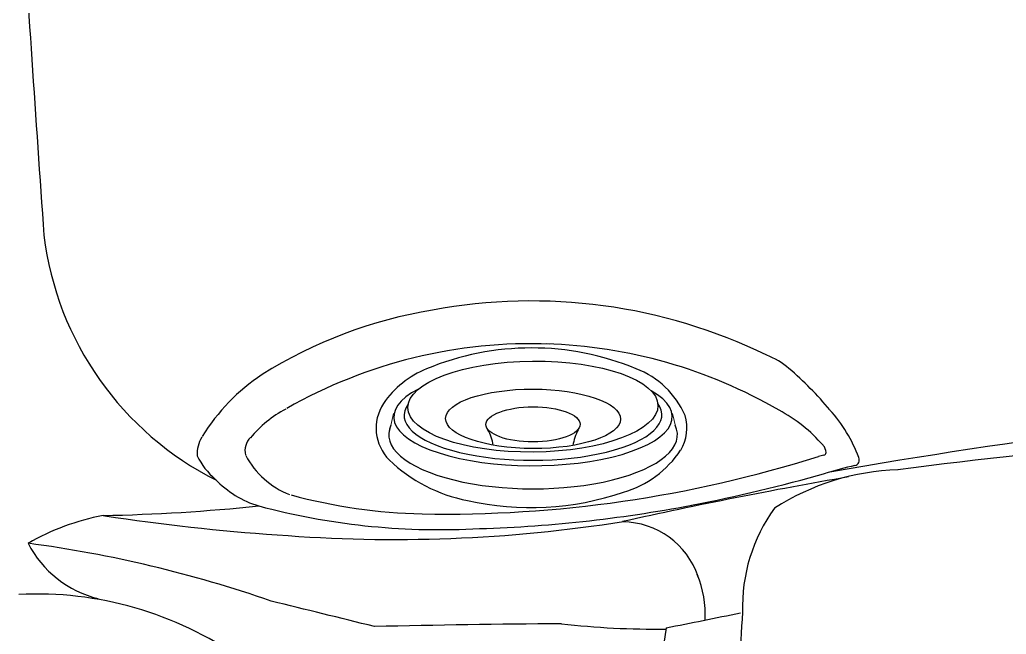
# Model space of a CAD drawing. Extents: x 939 to 1032, y 781 to 934.
# Drawn here: x 952.87 to 969.9, y 828.42 to 839.03 of the extents above; entities that cross this region are included whole.
import ezdxf

# ---------------------------------------------------------------- set-up
doc = ezdxf.new("R2010")
doc.units = 0
doc.header["$MEASUREMENT"] = 0
doc.layers.add('1', color=4, linetype='Continuous')
doc.layers.add('Layer1', color=3, linetype='Continuous')

# ---------------------------------------------------------------- blocks, each defined once
blk = doc.blocks.new('2014JS2')
at = {"layer": '1', "color": 4, "linetype": 'Continuous', "lineweight": 15}
for p, q in [((-2.331, 1.3), (-2.416, 0.934)), ((2.567, 0.934), (2.482, 1.3))]:
    blk.add_line(p, q, dxfattribs=at)
at = {"layer": '1', "color": 4, "linetype": 'Continuous'}
for centre, radius, start, end in [((-1.335, 0.648), 0.73, 8.2146, 30.4572), ((1.622, 0.603), 0.871, 151.5284, 170.3889)]:
    blk.add_arc(centre, radius, start, end, dxfattribs=at)
at = {"layer": '1', "color": 3, "linetype": 'Continuous'}
for centre, major_axis, ratio in [((0.073, 1.419), (-2.159, -0.019), 0.363798), ((0.076, 1.207), (-1.51, 0.005), 0.339788)]:
    blk.add_ellipse(centre, major_axis=major_axis, ratio=ratio, dxfattribs=at)
at = {"layer": '1', "color": 4, "linetype": 'Continuous'}
for centre, major_axis, ratio, start_param, end_param in [((0.075, 1.242), (-2.404, -0.002), 0.35119, 5.678823, 9.981284), ((0.075, 0.934), (-2.492, 0), 0.375367, 6.108581, 9.599382)]:
    blk.add_ellipse(centre, major_axis=major_axis, ratio=ratio, start_param=start_param, end_param=end_param, dxfattribs=at)
at = {"layer": '1', "color": 3, "linetype": 'Continuous'}
blk.add_ellipse((0.075, 1.274), major_axis=(-2.225, -0.006), ratio=0.35191, start_param=6.032094, end_param=9.675053, dxfattribs=at)
at = {"layer": '1', "color": 4, "linetype": 'Continuous'}
blk.add_ellipse((0.075, 1.111), major_axis=(-0.812, -0.002), ratio=0.373446, dxfattribs=at)
blk = doc.blocks.new('2018 ENVOY NXT')
at = {"layer": 'Layer1', "linetype": 'Continuous'}
blk.add_line((25.37, 29.346), (25.285, 28.762), dxfattribs=at)
for centre, radius, start, end in [((581.661, 76.908), 568.496, 183.50153, 184.11424), ((20.068, 36.789), 5.48, 187.0042, 243.3234), ((23.045, 25.706), 9.282, 64.0545, 100.5894), ((22.63, 26.972), 7.963, 99.3267, 122.1192), ((23.044, 25.717), 8.533, 87.8483, 119.663), ((23.053, 25.756), 8.494, 59.8475, 88.3426), ((23.045, 29.464), 4.713, 67.4366, 112.5917), ((26.611, 32.791), 1.355, 49.572, 68.5797), ((21.875, 32.255), 1.688, 112.2884, 145.1871), ((24.308, 32.403), 1.516, 23.6923, 68.8898), ((23.486, 29.158), 6.147, 39.9592, 49.3605), ((20.266, 30.873), 3.403, 123.3315, 148.5321), ((21.142, 32.793), 0.779, 146.9287, 224.8743), ((45.252, -64.659), 98.184, 94.28522, 100.00485), ((19.743, 31.344), 2.01, 117.8811, 140.4662), ((26.064, 30.746), 2.669, 40.9666, 61.9241), ((26.343, 31.425), 2.503, 20.0885, 42.1632), ((24.991, 32.796), 0.738, 328.5733, 16.9858), ((43.653, -79.603), 112.587, 88.54753, 97.28707), ((17.799, 32.354), 0.525, 147.7618, 184.2141), ((18.403, 32.408), 0.303, 132.8581, 195.2106), ((24.138, 33.399), 1.781, 286.205, 326.3352), ((27.941, 32.362), 0.192, 2.6206, 43.9939), ((28.082, 32.375), 0.0515, 281.5567, 354.9581), ((18.346, 32.823), 1.185, 205.3694, 230.2074), ((19.39, 32.991), 1.441, 207.6543, 248.8092), ((22.458, 34.193), 2.7, 226.2186, 258.9658), ((21.545, 52.716), 21.408, 268.9685, 287.5516), ((28.557, 29.952), 2.418, 101.0898, 103.3096), ((28.61, 32.241), 0.0946, 279.9795, 27.8303), ((29.523, 27.828), 4.25, 92.0188, 122.4884), ((30.419, 24.522), 7.834, 103.2285, 107.0005), ((18.846, 33.111), 1.738, 223.6068, 252.9969), ((41.904, -45.842), 78.936, 99.763, 102.64934), ((20.298, 59.804), 28.872, 281.0069, 285.7377), ((23.032, 36.332), 4.912, 257.1645, 289.0395), ((21.392, 40.908), 9.599, 254.9322, 268.6131), ((15.015, 63.497), 32.219, 271.1325, 275.9205), ((21.459, 43.153), 12.113, 255.0705, 272.7094), ((21.388, 54.677), 23.632, 271.5615, 280.7864), ((29.592, 29.708), 2.904, 144.0717, 181.8725), ((16.42, 27.217), 4.138, 100.7043, 119.9069), ((15.107, 27.551), 3.772, 81.2981, 81.7016), ((21.058, 66.428), 35.558, 261.2981, 266.1275), ((20.684, 56.052), 25.182, 265.3807, 279.0248), ((24.613, 29.794), 1.379, 18.5891, 89.5661), ((11.533, 9.604), 21.388, 70.8369, 82.4121), ((16.007, 31.65), 1.854, 207.1436, 256.2647), ((24.279, 29.577), 1.767, 356.8652, 22.9028), ((14.506, 23.787), 6.142, 55.0986, 92.8805), ((-167.183, -726.953), 779.22, 76.075179, 76.210098), ((9.05, 113.332), 85.557, 280.99644, 281.87272), ((85.215, 25.385), 58.678, 175.86803, 177.73093), ((24.527, -141.765), 171.183, 90.32323, 91.40339), ((25.179, 43.645), 14.321, 263.5144, 270.7494), ((25.367, 29.322), 0.00356, 252.67, 90.7494)]:
    blk.add_arc(centre, radius, start, end, dxfattribs=at)
at = {"layer": '1', "color": 1, "linetype": 'Continuous'}
blk.add_blockref('2014JS2', (22.997, 31.746), dxfattribs=at)

msp = doc.modelspace()

# ---------------------------------------------------------------- block references
at = {"layer": '1'}
msp.add_blockref('2018 ENVOY NXT', (938.654, 799.183), dxfattribs=at)

doc.saveas('drawing.dxf')
